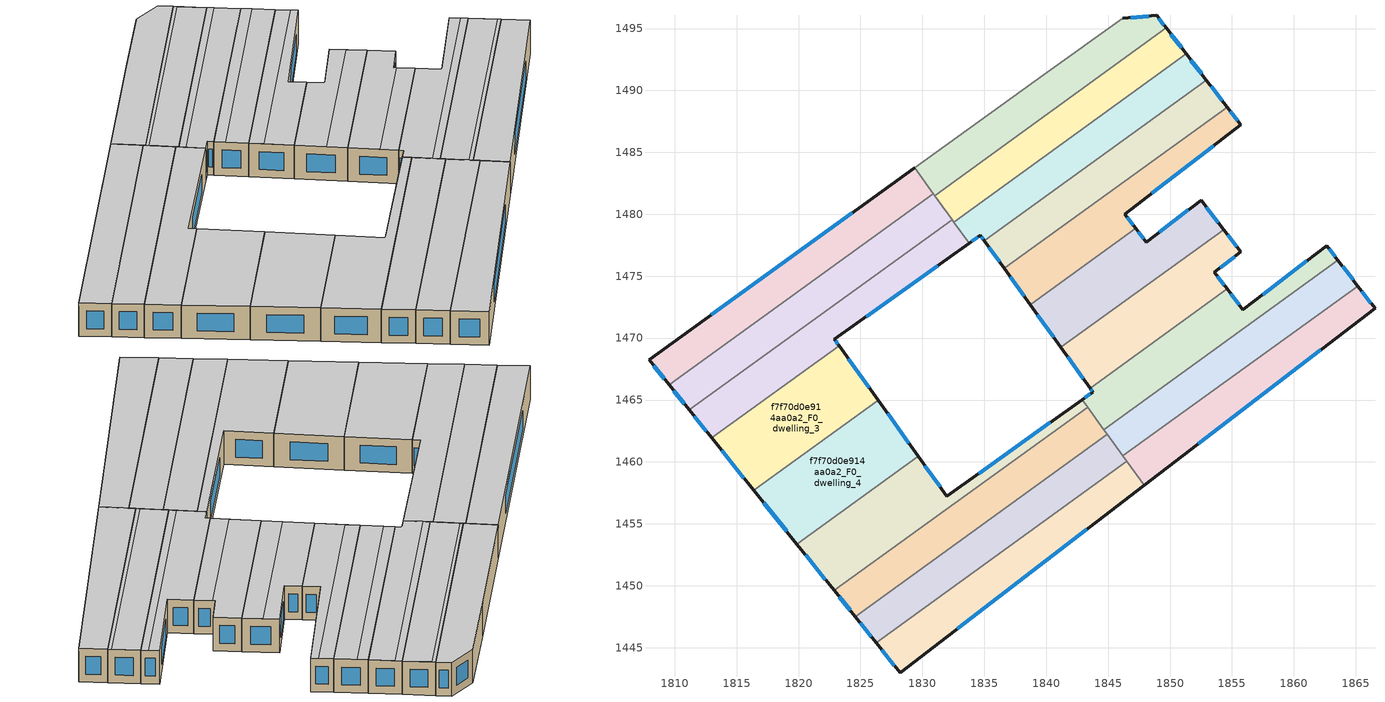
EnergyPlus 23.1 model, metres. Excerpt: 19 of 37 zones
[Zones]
f7f70d0e914aa0a2_F0_dwelling_0
 floor ground (EU_floor_Construction): 1829.38,1483.74 1830.88,1481.66 1809.54,1466.23 1807.92,1468.25 z0
 wall outside (EU_wall_Construction): 1829.38,1483.74 1807.92,1468.25 1809.54,1466.23 z0:3
 wall to f7f70d0e914aa0a2_F0_dwelling_1 (EU_wall_Construction): 1809.54,1466.23 1830.88,1481.66 z0:3
 wall to f7f70d0e914aa0a2_F0_dwelling_9 (EU_wall_Construction): 1830.88,1481.66 1829.38,1483.74 z0:3
 window (EU_Window_Construction): 1808.3,1467.77 1809.16,1466.7 / 1824.34,1480.1 1812.96,1471.89 z0.7:2.3
 ceiling to f7f70d0e914aa0a2_F1_dwelling_0 (EU_floor_Construction): 1830.88,1481.66 1829.38,1483.74 1807.92,1468.25 1809.54,1466.23 z3
f7f70d0e914aa0a2_F0_dwelling_1
 floor ground (EU_floor_Construction): 1830.88,1481.66 1832.4,1479.56 1811.17,1464.21 1809.54,1466.23 z0
 wall outside (EU_wall_Construction): 1809.54,1466.23 1811.17,1464.21 z0:3
 wall to f7f70d0e914aa0a2_F0_dwelling_2 (EU_wall_Construction): 1811.17,1464.21 1832.4,1479.56 z0:3
 wall to f7f70d0e914aa0a2_F0_dwelling_10 (EU_wall_Construction): 1832.4,1479.56 1830.98,1481.52 z0:3
 wall to f7f70d0e914aa0a2_F0_dwelling_9 (EU_wall_Construction): 1830.98,1481.52 1830.88,1481.66 z0:3
 window (EU_Window_Construction): 1809.92,1465.76 1810.78,1464.68 z0.7:2.3
 ceiling to f7f70d0e914aa0a2_F1_dwelling_1 (EU_floor_Construction): 1832.4,1479.56 1830.88,1481.66 1809.54,1466.23 1811.17,1464.21 z3
f7f70d0e914aa0a2_F0_dwelling_10
 floor ground (EU_floor_Construction): 1849.69,1495.04 1851.31,1492.95 1832.53,1479.37 1830.98,1481.52 z0
 wall outside (EU_wall_Construction): 1851.31,1492.95 1849.69,1495.04 z0:3
 wall to f7f70d0e914aa0a2_F0_dwelling_9 (EU_wall_Construction): 1849.69,1495.04 1830.98,1481.52 z0:3
 wall to f7f70d0e914aa0a2_F0_dwelling_11 (EU_wall_Construction): 1832.53,1479.37 1851.31,1492.95 z0:3
 wall to f7f70d0e914aa0a2_F0_dwelling_2 (EU_wall_Construction): 1832.4,1479.56 1832.53,1479.37 z0:3
 window (EU_Window_Construction): 1850.93,1493.44 1850.07,1494.55 z0.7:2.3
 ceiling to f7f70d0e914aa0a2_F1_dwelling_10 (EU_floor_Construction): 1851.31,1492.95 1849.87,1494.81 1831.16,1481.28 1832.54,1479.37 z3
 ceiling to f7f70d0e914aa0a2_F1_dwelling_9 (EU_floor_Construction): 1849.87,1494.81 1849.69,1495.04 1830.98,1481.52 1831.16,1481.28 z3
f7f70d0e914aa0a2_F0_dwelling_11
 floor ground (EU_floor_Construction): 1851.31,1492.95 1852.93,1490.84 1835,1477.87 1834.69,1478.3 1833.78,1477.65 1832.53,1479.37 z0
 wall outside (EU_wall_Construction): 1833.78,1477.65 1834.69,1478.3 1835,1477.87 / 1852.93,1490.84 1851.31,1492.95 z0:3
 wall to f7f70d0e914aa0a2_F0_dwelling_12 (EU_wall_Construction): 1835,1477.87 1852.93,1490.84 z0:3
 wall to f7f70d0e914aa0a2_F0_dwelling_2 (EU_wall_Construction): 1832.53,1479.37 1833.78,1477.65 z0:3
 window (EU_Window_Construction): 1833.99,1477.81 1834.48,1478.15 / 1852.55,1491.33 1851.69,1492.45 / 1834.76,1478.2 1834.93,1477.97 z0.7:2.3
 ceiling to f7f70d0e914aa0a2_F1_dwelling_11 (EU_floor_Construction): 1852.93,1490.84 1851.67,1492.48 1832.88,1478.9 1833.78,1477.65 1834.69,1478.3 1835,1477.87 z3
 ceiling to f7f70d0e914aa0a2_F1_dwelling_10 (EU_floor_Construction): 1851.67,1492.48 1851.31,1492.95 1832.54,1479.37 1832.88,1478.9 z3
f7f70d0e914aa0a2_F0_dwelling_12
 floor ground (EU_floor_Construction): 1852.93,1490.84 1854.62,1488.65 1836.61,1475.63 1835,1477.87 z0
 wall outside (EU_wall_Construction): 1854.62,1488.65 1852.93,1490.84 / 1835,1477.87 1836.61,1475.63 z0:3
 wall to f7f70d0e914aa0a2_F0_dwelling_13 (EU_wall_Construction): 1836.61,1475.63 1854.62,1488.65 z0:3
 window (EU_Window_Construction): 1854.23,1489.17 1853.33,1490.33 / 1835.38,1477.34 1836.23,1476.15 z0.7:2.3
 ceiling to f7f70d0e914aa0a2_F1_dwelling_12 (EU_floor_Construction): 1854.62,1488.65 1853.5,1490.11 1835.54,1477.12 1836.61,1475.63 z3
 ceiling to f7f70d0e914aa0a2_F1_dwelling_11 (EU_floor_Construction): 1853.5,1490.11 1852.93,1490.84 1835,1477.87 1835.54,1477.12 z3
f7f70d0e914aa0a2_F0_dwelling_13
 floor ground (EU_floor_Construction): 1854.62,1488.65 1855.73,1487.21 1846.34,1480.02 1847.23,1478.85 1838.71,1472.69 1836.61,1475.63 z0
 wall outside (EU_wall_Construction): 1836.61,1475.63 1838.71,1472.69 / 1847.23,1478.85 1846.34,1480.02 1855.73,1487.21 1854.62,1488.65 z0:3
 wall to f7f70d0e914aa0a2_F0_dwelling_14 (EU_wall_Construction): 1838.71,1472.69 1847.23,1478.85 z0:3
 window (EU_Window_Construction): 1837.1,1474.94 1838.22,1473.38 / 1855.47,1487.55 1854.88,1488.31 / 1848.54,1481.71 1853.53,1485.52 / 1847.02,1479.13 1846.55,1479.74 z0.7:2.3
 ceiling to f7f70d0e914aa0a2_F1_dwelling_13 (EU_floor_Construction): 1847.23,1478.85 1846.34,1480.02 1855.73,1487.21 1855.37,1487.68 1837.32,1474.63 1838.71,1472.69 z3
 ceiling to f7f70d0e914aa0a2_F1_dwelling_12 (EU_floor_Construction): 1855.37,1487.68 1854.62,1488.65 1836.61,1475.63 1837.32,1474.63 z3
f7f70d0e914aa0a2_F0_dwelling_14
 floor ground (EU_floor_Construction): 1852.51,1481.14 1854.34,1478.76 1841.18,1469.25 1838.71,1472.69 1847.23,1478.85 1848.08,1477.75 z0
 wall outside (EU_wall_Construction): 1838.71,1472.69 1841.18,1469.25 / 1854.34,1478.76 1852.51,1481.14 1848.08,1477.75 1847.23,1478.85 z0:3
 wall to f7f70d0e914aa0a2_F0_dwelling_15 (EU_wall_Construction): 1841.18,1469.25 1854.34,1478.76 z0:3
 window (EU_Window_Construction): 1839.29,1471.88 1840.6,1470.05 / 1847.88,1478.01 1847.43,1478.59 / 1851.47,1480.35 1849.12,1478.55 / 1853.91,1479.32 1852.94,1480.58 z0.7:2.3
 ceiling to f7f70d0e914aa0a2_F1_dwelling_14 (EU_floor_Construction): 1854.34,1478.76 1853.32,1480.09 1840.21,1470.61 1841.18,1469.25 z3
 ceiling to f7f70d0e914aa0a2_F1_dwelling_13 (EU_floor_Construction): 1848.08,1477.75 1847.23,1478.85 1838.71,1472.69 1840.21,1470.61 1853.32,1480.09 1852.51,1481.14 z3
 ceiling adiabatic (EU_roof_Construction): 1854.34,1478.76 1853.32,1480.09 1840.21,1470.61 1841.18,1469.25 z3
f7f70d0e914aa0a2_F0_dwelling_15
 floor ground (EU_floor_Construction): 1854.34,1478.76 1855.73,1476.97 1853.57,1475.31 1854.61,1473.97 1843.54,1465.96 1841.18,1469.25 z0
 wall outside (EU_wall_Construction): 1841.18,1469.25 1843.54,1465.96 / 1854.61,1473.97 1853.57,1475.31 1855.73,1476.97 1854.34,1478.76 z0:3
 wall to f7f70d0e914aa0a2_F0_dwelling_16 (EU_wall_Construction): 1843.54,1465.96 1854.61,1473.97 z0:3
 window (EU_Window_Construction): 1841.74,1468.47 1842.99,1466.73 / 1855.4,1477.39 1854.67,1478.34 / 1854.07,1475.7 1855.22,1476.58 / 1854.36,1474.28 1853.81,1475 z0.7:2.3
 ceiling to f7f70d0e914aa0a2_F1_dwelling_14 (EU_floor_Construction): 1853.69,1475.15 1853.57,1475.31 1855.73,1476.97 1854.34,1478.76 1841.18,1469.25 1842.67,1467.18 z3
 ceiling to f7f70d0e914aa0a2_F1_dwelling_15 (EU_floor_Construction): 1854.61,1473.97 1853.69,1475.15 1842.67,1467.18 1843.54,1465.96 z3
f7f70d0e914aa0a2_F0_dwelling_16
 floor ground (EU_floor_Construction): 1862.64,1477.48 1863.56,1476.28 1844.66,1462.61 1842.91,1465.02 1843.77,1465.63 1843.54,1465.96 1854.61,1473.97 1855.89,1472.31 z0
 wall outside (EU_wall_Construction): 1843.54,1465.96 1843.77,1465.63 1842.91,1465.02 / 1863.56,1476.28 1862.64,1477.48 1855.89,1472.31 1854.61,1473.97 z0:3
 wall to f7f70d0e914aa0a2_F0_dwelling_17 (EU_wall_Construction): 1844.66,1462.61 1863.56,1476.28 z0:3
 wall to f7f70d0e914aa0a2_F0_dwelling_6 (EU_wall_Construction): 1843.35,1464.42 1844.66,1462.61 z0:3
 wall to f7f70d0e914aa0a2_F0_dwelling_5 (EU_wall_Construction): 1842.91,1465.02 1843.35,1464.42 z0:3
 window (EU_Window_Construction): 1843.57,1465.49 1843.11,1465.17 / 1843.59,1465.88 1843.72,1465.71 / 1855.59,1472.7 1854.91,1473.58 / 1861.06,1476.26 1857.48,1473.52 / 1863.35,1476.56 1862.86,1477.2 z0.7:2.3
 ceiling to f7f70d0e914aa0a2_F1_dwelling_16 (EU_floor_Construction): 1863.56,1476.28 1863.21,1476.74 1844.32,1463.08 1844.66,1462.61 z3
 ceiling to f7f70d0e914aa0a2_F1_dwelling_15 (EU_floor_Construction): 1855.89,1472.31 1854.61,1473.97 1843.54,1465.96 1843.77,1465.63 1842.91,1465.02 1844.32,1463.08 1863.21,1476.74 1862.64,1477.48 z3
f7f70d0e914aa0a2_F0_dwelling_17
 floor ground (EU_floor_Construction): 1863.56,1476.28 1865.16,1474.21 1846.19,1460.49 1844.66,1462.61 z0
 wall outside (EU_wall_Construction): 1865.16,1474.21 1863.56,1476.28 z0:3
 wall to f7f70d0e914aa0a2_F0_dwelling_18 (EU_wall_Construction): 1846.19,1460.49 1865.16,1474.21 z0:3
 wall to f7f70d0e914aa0a2_F0_dwelling_7 (EU_wall_Construction): 1844.93,1462.24 1846.19,1460.49 z0:3
 wall to f7f70d0e914aa0a2_F0_dwelling_6 (EU_wall_Construction): 1844.66,1462.61 1844.93,1462.24 z0:3
 window (EU_Window_Construction): 1864.79,1474.69 1863.94,1475.79 z0.7:2.3
 ceiling to f7f70d0e914aa0a2_F1_dwelling_17 (EU_floor_Construction): 1865.16,1474.21 1864.98,1474.44 1846.02,1460.72 1846.19,1460.49 z3
 ceiling to f7f70d0e914aa0a2_F1_dwelling_16 (EU_floor_Construction): 1864.98,1474.44 1863.56,1476.28 1844.66,1462.61 1846.02,1460.72 z3
f7f70d0e914aa0a2_F0_dwelling_18
 floor ground (EU_floor_Construction): 1865.16,1474.21 1866.56,1472.4 1847.91,1458.11 1846.19,1460.49 z0
 wall outside (EU_wall_Construction): 1847.91,1458.11 1866.56,1472.4 1865.16,1474.21 z0:3
 wall to f7f70d0e914aa0a2_F0_dwelling_8 (EU_wall_Construction): 1846.52,1460.04 1847.91,1458.11 z0:3
 wall to f7f70d0e914aa0a2_F0_dwelling_7 (EU_wall_Construction): 1846.19,1460.49 1846.52,1460.04 z0:3
 window (EU_Window_Construction): 1866.23,1472.82 1865.49,1473.78 / 1852.29,1461.46 1862.18,1469.04 z0.7:2.3
 ceiling to f7f70d0e914aa0a2_F1_dwelling_17 (EU_floor_Construction): 1866.56,1472.4 1865.16,1474.21 1846.19,1460.49 1847.91,1458.11 z3
f7f70d0e914aa0a2_F0_dwelling_2
 floor ground (EU_floor_Construction): 1832.4,1479.56 1833.78,1477.65 1822.9,1469.9 1823.28,1469.38 1812.99,1461.94 1811.17,1464.21 z0
 wall outside (EU_wall_Construction): 1823.28,1469.38 1822.9,1469.9 1833.78,1477.65 / 1811.17,1464.21 1812.99,1461.94 z0:3
 wall to f7f70d0e914aa0a2_F0_dwelling_3 (EU_wall_Construction): 1812.99,1461.94 1823.28,1469.38 z0:3
 window (EU_Window_Construction): 1825.45,1471.72 1831.22,1475.83 / 1823.19,1469.5 1822.99,1469.78 / 1811.59,1463.67 1812.56,1462.47 z0.7:2.3
 ceiling to f7f70d0e914aa0a2_F1_dwelling_2 (EU_floor_Construction): 1823.28,1469.38 1822.9,1469.9 1833.78,1477.65 1832.4,1479.56 1811.17,1464.21 1812.99,1461.94 z3
f7f70d0e914aa0a2_F0_dwelling_3
 floor ground (EU_floor_Construction): 1823.28,1469.38 1826.43,1464.97 1816.39,1457.71 1812.99,1461.94 z0
 wall outside (EU_wall_Construction): 1812.99,1461.94 1816.39,1457.71 / 1826.43,1464.97 1823.28,1469.38 z0:3
 wall to f7f70d0e914aa0a2_F0_dwelling_4 (EU_wall_Construction): 1816.39,1457.71 1826.43,1464.97 z0:3
 window (EU_Window_Construction): 1813.79,1460.94 1815.59,1458.7 / 1825.69,1466.01 1824.02,1468.34 z0.7:2.3
 ceiling to f7f70d0e914aa0a2_F1_dwelling_3 (EU_floor_Construction): 1826.43,1464.97 1823.28,1469.38 1812.99,1461.94 1816.39,1457.71 z3
f7f70d0e914aa0a2_F0_dwelling_4
 floor ground (EU_floor_Construction): 1826.43,1464.97 1829.67,1460.46 1819.87,1453.37 1816.39,1457.71 z0
 wall outside (EU_wall_Construction): 1816.39,1457.71 1819.87,1453.37 / 1829.67,1460.46 1826.43,1464.97 z0:3
 wall to f7f70d0e914aa0a2_F0_dwelling_5 (EU_wall_Construction): 1819.87,1453.37 1829.67,1460.46 z0:3
 window (EU_Window_Construction): 1817.2,1456.69 1819.05,1454.39 / 1828.91,1461.52 1827.19,1463.91 z0.7:2.3
 ceiling to f7f70d0e914aa0a2_F1_dwelling_4 (EU_floor_Construction): 1829.67,1460.46 1826.43,1464.97 1816.39,1457.71 1819.87,1453.37 z3
f7f70d0e914aa0a2_F0_dwelling_5
 floor ground (EU_floor_Construction): 1842.91,1465.02 1843.35,1464.42 1822.88,1449.62 1819.87,1453.37 1829.67,1460.46 1831.98,1457.23 z0
 wall outside (EU_wall_Construction): 1842.91,1465.02 1831.98,1457.23 1829.67,1460.46 / 1819.87,1453.37 1822.88,1449.62 z0:3
 wall to f7f70d0e914aa0a2_F0_dwelling_6 (EU_wall_Construction): 1822.88,1449.62 1843.35,1464.42 z0:3
 window (EU_Window_Construction): 1840.35,1463.19 1834.55,1459.06 / 1820.58,1452.49 1822.17,1450.5 / 1831.44,1457.99 1830.21,1459.7 z0.7:2.3
 ceiling to f7f70d0e914aa0a2_F1_dwelling_5 (EU_floor_Construction): 1831.98,1457.23 1829.67,1460.46 1819.87,1453.37 1822.88,1449.62 1843.35,1464.42 1842.91,1465.02 z3
f7f70d0e914aa0a2_F0_dwelling_6
 floor ground (EU_floor_Construction): 1843.35,1464.42 1844.93,1462.24 1824.57,1447.51 1822.88,1449.62 z0
 wall outside (EU_wall_Construction): 1822.88,1449.62 1824.57,1447.51 z0:3
 wall to f7f70d0e914aa0a2_F0_dwelling_7 (EU_wall_Construction): 1824.57,1447.51 1844.93,1462.24 z0:3
 window (EU_Window_Construction): 1823.28,1449.13 1824.17,1448.01 z0.7:2.3
 ceiling to f7f70d0e914aa0a2_F1_dwelling_6 (EU_floor_Construction): 1844.93,1462.24 1843.35,1464.42 1822.88,1449.62 1824.57,1447.51 z3
f7f70d0e914aa0a2_F0_dwelling_7
 floor ground (EU_floor_Construction): 1844.93,1462.24 1846.52,1460.04 1826.27,1445.39 1824.57,1447.51 z0
 wall outside (EU_wall_Construction): 1824.57,1447.51 1826.27,1445.39 z0:3
 wall to f7f70d0e914aa0a2_F0_dwelling_8 (EU_wall_Construction): 1826.27,1445.39 1846.52,1460.04 z0:3
 window (EU_Window_Construction): 1824.97,1447.02 1825.87,1445.89 z0.7:2.3
 ceiling to f7f70d0e914aa0a2_F1_dwelling_7 (EU_floor_Construction): 1846.52,1460.04 1844.93,1462.24 1824.57,1447.51 1826.27,1445.39 z3
f7f70d0e914aa0a2_F0_dwelling_8
 floor ground (EU_floor_Construction): 1846.52,1460.04 1847.91,1458.11 1828.2,1442.99 1826.27,1445.39 z0
 wall outside (EU_wall_Construction): 1826.27,1445.39 1828.2,1442.99 1847.91,1458.11 z0:3
 window (EU_Window_Construction): 1832.83,1446.54 1843.29,1454.56 / 1826.72,1444.83 1827.75,1443.56 z0.7:2.3
 ceiling to f7f70d0e914aa0a2_F1_dwelling_8 (EU_floor_Construction): 1847.91,1458.11 1846.52,1460.04 1826.27,1445.39 1828.2,1442.99 z3
f7f70d0e914aa0a2_F0_dwelling_9
 floor ground (EU_floor_Construction): 1848.91,1496.05 1849.69,1495.04 1830.98,1481.52 1831.82,1480.36 1829.38,1483.74 1839.82,1491.29 1846.18,1495.82 z0
 wall outside (EU_wall_Construction): 1849.69,1495.04 1848.91,1496.05 1846.18,1495.82 z0:3
 wall adiabatic (EU_wall_Construction): 1846.18,1495.82 1839.82,1491.29 1829.38,1483.74 / 1830.98,1481.52 1831.82,1480.36 1830.99,1481.52 z0:3
 window (EU_Window_Construction): 1848.27,1496 1846.82,1495.88 / 1849.51,1495.28 1849.1,1495.82 z0.7:2.3
 ceiling to f7f70d0e914aa0a2_F1_dwelling_9 (EU_floor_Construction): 1849.69,1495.04 1848.91,1496.05 1846.18,1495.82 1839.82,1491.29 1829.38,1483.74 1831.16,1481.28 1830.98,1481.52 z3
[Building]
EU S2 Campaign: North Axis=0; Terrain=City; Solar Distribution=FullExterior
[Site:Location]
Budapest.Ferenc.Liszt.Intl.AP: Latitude=47.437; Longitude=19.256; Time Zone=1; Elevation=185
[SizingPeriod:WeatherFileDays]
AnnualSizingPeriod: Begin Month=1; Begin Day of Month=1; End Month=12; End Day of Month=31; Day of Week for Start Day=Monday; Use Weather File Daylight Saving Period=No; Use Weather File Rain and Snow Indicators=No
[MATERIAL]
EU_InternalMass_Material: Roughness=MediumRough; Thickness=0.1; Conductivity=1; Density=1800; Specific Heat=900; Thermal Absorptance=0.9; Solar Absorptance=0.7; Visible Absorptance=0.7
[MATERIAL:NOMASS] Roughness=MediumRough; Thermal Absorptance=0.9; Solar Absorptance=0.7; Visible Absorptance=0.7
Name | Thermal Resistance
EU_wall_NoMass | 0.832559
EU_roof_NoMass | 1.39638
EU_floor_NoMass | 0.872794
[WINDOWMATERIAL:SIMPLEGLAZINGSYSTEM]
EU_Window_SimpleGlazing: UFactor=2.79869; Solar Heat Gain Coefficient=0.75; Visible Transmittance=0.75
[CONSTRUCTION]
EU_wall_Construction: EU_wall_NoMass
EU_roof_Construction: EU_roof_NoMass
EU_floor_Construction: EU_floor_NoMass
EU_Window_Construction: EU_Window_SimpleGlazing
EU_InternalMass_Construction: EU_InternalMass_Material
[ZONE] Type=1; Multiplier=1; Ceiling Height=autocalculate; Floor Area=autocalculate; Part of Total Floor Area=Yes
Name | Volume
f7f70d0e914aa0a2_F0_dwelling_0 | 203.998
f7f70d0e914aa0a2_F0_dwelling_1 | 204.056
f7f70d0e914aa0a2_F0_dwelling_10 | 183.604
f7f70d0e914aa0a2_F0_dwelling_11 | 183.593
f7f70d0e914aa0a2_F0_dwelling_12 | 183.606
f7f70d0e914aa0a2_F0_dwelling_13 | 183.646
f7f70d0e914aa0a2_F0_dwelling_14 | 183.615
f7f70d0e914aa0a2_F0_dwelling_15 | 183.591
f7f70d0e914aa0a2_F0_dwelling_16; f7f70d0e914aa0a2_F0_dwelling_18 | 183.649
f7f70d0e914aa0a2_F0_dwelling_17 | 183.575
f7f70d0e914aa0a2_F0_dwelling_2 | 204.01
f7f70d0e914aa0a2_F0_dwelling_3 | 204
f7f70d0e914aa0a2_F0_dwelling_4 | 204.047
f7f70d0e914aa0a2_F0_dwelling_5 | 204.029
f7f70d0e914aa0a2_F0_dwelling_6 | 203.956
f7f70d0e914aa0a2_F0_dwelling_7 | 204.058
f7f70d0e914aa0a2_F0_dwelling_8 | 203.996
f7f70d0e914aa0a2_F0_dwelling_9 | 183.657
[INTERNALMASS] Construction=EU_InternalMass_Construction
Name | Zone or ZoneList | Surface Area
f7f70d0e914aa0a2_F0_dwelling_0_EU_InternalMass | f7f70d0e914aa0a2_F0_dwelling_0 | 67.9994
f7f70d0e914aa0a2_F0_dwelling_1_EU_InternalMass | f7f70d0e914aa0a2_F0_dwelling_1 | 68.0187
f7f70d0e914aa0a2_F0_dwelling_2_EU_InternalMass | f7f70d0e914aa0a2_F0_dwelling_2 | 68.0033
f7f70d0e914aa0a2_F0_dwelling_3_EU_InternalMass | f7f70d0e914aa0a2_F0_dwelling_3 | 67.9999
f7f70d0e914aa0a2_F0_dwelling_4_EU_InternalMass | f7f70d0e914aa0a2_F0_dwelling_4 | 68.0154
f7f70d0e914aa0a2_F0_dwelling_5_EU_InternalMass | f7f70d0e914aa0a2_F0_dwelling_5 | 68.0096
f7f70d0e914aa0a2_F0_dwelling_6_EU_InternalMass | f7f70d0e914aa0a2_F0_dwelling_6 | 67.9853
f7f70d0e914aa0a2_F0_dwelling_7_EU_InternalMass | f7f70d0e914aa0a2_F0_dwelling_7 | 68.0196
f7f70d0e914aa0a2_F0_dwelling_8_EU_InternalMass | f7f70d0e914aa0a2_F0_dwelling_8 | 67.9986
f7f70d0e914aa0a2_F0_dwelling_9_EU_InternalMass | f7f70d0e914aa0a2_F0_dwelling_9 | 61.2206
f7f70d0e914aa0a2_F0_dwelling_10_EU_InternalMass | f7f70d0e914aa0a2_F0_dwelling_10 | 61.2012
f7f70d0e914aa0a2_F0_dwelling_11_EU_InternalMass | f7f70d0e914aa0a2_F0_dwelling_11 | 61.198
f7f70d0e914aa0a2_F0_dwelling_12_EU_InternalMass | f7f70d0e914aa0a2_F0_dwelling_12 | 61.2021
f7f70d0e914aa0a2_F0_dwelling_13_EU_InternalMass | f7f70d0e914aa0a2_F0_dwelling_13 | 61.2152
f7f70d0e914aa0a2_F0_dwelling_14_EU_InternalMass | f7f70d0e914aa0a2_F0_dwelling_14 | 61.2046
f7f70d0e914aa0a2_F0_dwelling_15_EU_InternalMass | f7f70d0e914aa0a2_F0_dwelling_15 | 61.1969
f7f70d0e914aa0a2_F0_dwelling_16_EU_InternalMass | f7f70d0e914aa0a2_F0_dwelling_16 | 61.2165
f7f70d0e914aa0a2_F0_dwelling_17_EU_InternalMass | f7f70d0e914aa0a2_F0_dwelling_17 | 61.1915
f7f70d0e914aa0a2_F0_dwelling_18_EU_InternalMass | f7f70d0e914aa0a2_F0_dwelling_18 | 61.2163
[OTHEREQUIPMENT] Fuel Type=Electricity; Design Level Calculation Method=Watts/Area; Power per Zone Floor Area=1; Fraction Latent=0; Fraction Radiant=0; Fraction Lost=0; Carbon Dioxide Generation Rate=0; EndUse Subcategory=EU_Step8_InternalGains
Name | Zone or ZoneList or Space or SpaceList | Schedule
EU_Step8_InternalGain_f7f70d0e914aa0a2_F0_dwelling_0_f000 | f7f70d0e914aa0a2_F0_dwelling_0 | EU_Step8_GainSchedule_f7f70d0e914aa0a2_F0_dwelling_0_f000
EU_Step8_InternalGain_f7f70d0e914aa0a2_F0_dwelling_1_f000 | f7f70d0e914aa0a2_F0_dwelling_1 | EU_Step8_GainSchedule_f7f70d0e914aa0a2_F0_dwelling_1_f000
EU_Step8_InternalGain_f7f70d0e914aa0a2_F0_dwelling_2_f000 | f7f70d0e914aa0a2_F0_dwelling_2 | EU_Step8_GainSchedule_f7f70d0e914aa0a2_F0_dwelling_2_f000
EU_Step8_InternalGain_f7f70d0e914aa0a2_F0_dwelling_3_f000 | f7f70d0e914aa0a2_F0_dwelling_3 | EU_Step8_GainSchedule_f7f70d0e914aa0a2_F0_dwelling_3_f000
EU_Step8_InternalGain_f7f70d0e914aa0a2_F0_dwelling_4_f000 | f7f70d0e914aa0a2_F0_dwelling_4 | EU_Step8_GainSchedule_f7f70d0e914aa0a2_F0_dwelling_4_f000
EU_Step8_InternalGain_f7f70d0e914aa0a2_F0_dwelling_5_f000 | f7f70d0e914aa0a2_F0_dwelling_5 | EU_Step8_GainSchedule_f7f70d0e914aa0a2_F0_dwelling_5_f000
EU_Step8_InternalGain_f7f70d0e914aa0a2_F0_dwelling_6_f000 | f7f70d0e914aa0a2_F0_dwelling_6 | EU_Step8_GainSchedule_f7f70d0e914aa0a2_F0_dwelling_6_f000
EU_Step8_InternalGain_f7f70d0e914aa0a2_F0_dwelling_7_f000 | f7f70d0e914aa0a2_F0_dwelling_7 | EU_Step8_GainSchedule_f7f70d0e914aa0a2_F0_dwelling_7_f000
EU_Step8_InternalGain_f7f70d0e914aa0a2_F0_dwelling_8_f000 | f7f70d0e914aa0a2_F0_dwelling_8 | EU_Step8_GainSchedule_f7f70d0e914aa0a2_F0_dwelling_8_f000
EU_Step8_InternalGain_f7f70d0e914aa0a2_F0_dwelling_9_f000 | f7f70d0e914aa0a2_F0_dwelling_9 | EU_Step8_GainSchedule_f7f70d0e914aa0a2_F0_dwelling_9_f000
EU_Step8_InternalGain_f7f70d0e914aa0a2_F0_dwelling_10_f000 | f7f70d0e914aa0a2_F0_dwelling_10 | EU_Step8_GainSchedule_f7f70d0e914aa0a2_F0_dwelling_10_f000
EU_Step8_InternalGain_f7f70d0e914aa0a2_F0_dwelling_11_f000 | f7f70d0e914aa0a2_F0_dwelling_11 | EU_Step8_GainSchedule_f7f70d0e914aa0a2_F0_dwelling_11_f000
EU_Step8_InternalGain_f7f70d0e914aa0a2_F0_dwelling_12_f000 | f7f70d0e914aa0a2_F0_dwelling_12 | EU_Step8_GainSchedule_f7f70d0e914aa0a2_F0_dwelling_12_f000
EU_Step8_InternalGain_f7f70d0e914aa0a2_F0_dwelling_13_f000 | f7f70d0e914aa0a2_F0_dwelling_13 | EU_Step8_GainSchedule_f7f70d0e914aa0a2_F0_dwelling_13_f000
EU_Step8_InternalGain_f7f70d0e914aa0a2_F0_dwelling_14_f000 | f7f70d0e914aa0a2_F0_dwelling_14 | EU_Step8_GainSchedule_f7f70d0e914aa0a2_F0_dwelling_14_f000
EU_Step8_InternalGain_f7f70d0e914aa0a2_F0_dwelling_15_f000 | f7f70d0e914aa0a2_F0_dwelling_15 | EU_Step8_GainSchedule_f7f70d0e914aa0a2_F0_dwelling_15_f000
EU_Step8_InternalGain_f7f70d0e914aa0a2_F0_dwelling_16_f000 | f7f70d0e914aa0a2_F0_dwelling_16 | EU_Step8_GainSchedule_f7f70d0e914aa0a2_F0_dwelling_16_f000
EU_Step8_InternalGain_f7f70d0e914aa0a2_F0_dwelling_17_f000 | f7f70d0e914aa0a2_F0_dwelling_17 | EU_Step8_GainSchedule_f7f70d0e914aa0a2_F0_dwelling_17_f000
EU_Step8_InternalGain_f7f70d0e914aa0a2_F0_dwelling_18_f000 | f7f70d0e914aa0a2_F0_dwelling_18 | EU_Step8_GainSchedule_f7f70d0e914aa0a2_F0_dwelling_18_f000
[ZONEVENTILATION:DESIGNFLOWRATE] Schedule=EU_AlwaysOn; Design Flow Rate Calculation Method=AirChanges/Hour; Air Changes per Hour=0.475469; Ventilation Type=Natural; Fan Pressure Rise=0; Fan Total Efficiency=1; Constant Term Coefficient=1; Temperature Term Coefficient=0; Velocity Term Coefficient=0; Velocity Squared Term Coefficient=0; Minimum Indoor Temperature=-100; Maximum Indoor Temperature=100; Delta Temperature=-100; Minimum Outdoor Temperature=-100; Maximum Outdoor Temperature=100; Maximum Wind Speed=40
Name | Zone or ZoneList or Space or SpaceList
EU_ConstantAir_f7f70d0e914aa0a2_F0_dwelling_0 | f7f70d0e914aa0a2_F0_dwelling_0
EU_ConstantAir_f7f70d0e914aa0a2_F0_dwelling_1 | f7f70d0e914aa0a2_F0_dwelling_1
EU_ConstantAir_f7f70d0e914aa0a2_F0_dwelling_2 | f7f70d0e914aa0a2_F0_dwelling_2
EU_ConstantAir_f7f70d0e914aa0a2_F0_dwelling_3 | f7f70d0e914aa0a2_F0_dwelling_3
EU_ConstantAir_f7f70d0e914aa0a2_F0_dwelling_4 | f7f70d0e914aa0a2_F0_dwelling_4
EU_ConstantAir_f7f70d0e914aa0a2_F0_dwelling_5 | f7f70d0e914aa0a2_F0_dwelling_5
EU_ConstantAir_f7f70d0e914aa0a2_F0_dwelling_6 | f7f70d0e914aa0a2_F0_dwelling_6
EU_ConstantAir_f7f70d0e914aa0a2_F0_dwelling_7 | f7f70d0e914aa0a2_F0_dwelling_7
EU_ConstantAir_f7f70d0e914aa0a2_F0_dwelling_8 | f7f70d0e914aa0a2_F0_dwelling_8
EU_ConstantAir_f7f70d0e914aa0a2_F0_dwelling_9 | f7f70d0e914aa0a2_F0_dwelling_9
EU_ConstantAir_f7f70d0e914aa0a2_F0_dwelling_10 | f7f70d0e914aa0a2_F0_dwelling_10
EU_ConstantAir_f7f70d0e914aa0a2_F0_dwelling_11 | f7f70d0e914aa0a2_F0_dwelling_11
EU_ConstantAir_f7f70d0e914aa0a2_F0_dwelling_12 | f7f70d0e914aa0a2_F0_dwelling_12
EU_ConstantAir_f7f70d0e914aa0a2_F0_dwelling_13 | f7f70d0e914aa0a2_F0_dwelling_13
EU_ConstantAir_f7f70d0e914aa0a2_F0_dwelling_14 | f7f70d0e914aa0a2_F0_dwelling_14
EU_ConstantAir_f7f70d0e914aa0a2_F0_dwelling_15 | f7f70d0e914aa0a2_F0_dwelling_15
EU_ConstantAir_f7f70d0e914aa0a2_F0_dwelling_16 | f7f70d0e914aa0a2_F0_dwelling_16
EU_ConstantAir_f7f70d0e914aa0a2_F0_dwelling_17 | f7f70d0e914aa0a2_F0_dwelling_17
EU_ConstantAir_f7f70d0e914aa0a2_F0_dwelling_18 | f7f70d0e914aa0a2_F0_dwelling_18
[HVACTEMPLATE:THERMOSTAT] Constant Heating Setpoint=20; Constant Cooling Setpoint=50
EU_HeatOnly_f7f70d0e914aa0a2_F0_dwelling_0; EU_HeatOnly_f7f70d0e914aa0a2_F0_dwelling_1; EU_HeatOnly_f7f70d0e914aa0a2_F0_dwelling_2; EU_HeatOnly_f7f70d0e914aa0a2_F0_dwelling_3; EU_HeatOnly_f7f70d0e914aa0a2_F0_dwelling_4; EU_HeatOnly_f7f70d0e914aa0a2_F0_dwelling_5; EU_HeatOnly_f7f70d0e914aa0a2_F0_dwelling_6; EU_HeatOnly_f7f70d0e914aa0a2_F0_dwelling_7; EU_HeatOnly_f7f70d0e914aa0a2_F0_dwelling_8; EU_HeatOnly_f7f70d0e914aa0a2_F0_dwelling_9; EU_HeatOnly_f7f70d0e914aa0a2_F0_dwelling_10; EU_HeatOnly_f7f70d0e914aa0a2_F0_dwelling_11; EU_HeatOnly_f7f70d0e914aa0a2_F0_dwelling_12; EU_HeatOnly_f7f70d0e914aa0a2_F0_dwelling_13; EU_HeatOnly_f7f70d0e914aa0a2_F0_dwelling_14; EU_HeatOnly_f7f70d0e914aa0a2_F0_dwelling_15; EU_HeatOnly_f7f70d0e914aa0a2_F0_dwelling_16; EU_HeatOnly_f7f70d0e914aa0a2_F0_dwelling_17; EU_HeatOnly_f7f70d0e914aa0a2_F0_dwelling_18; EU_HeatOnly_f7f70d0e914aa0a2_F1_dwelling_0; EU_HeatOnly_f7f70d0e914aa0a2_F1_dwelling_1; EU_HeatOnly_f7f70d0e914aa0a2_F1_dwelling_2; EU_HeatOnly_f7f70d0e914aa0a2_F1_dwelling_3; EU_HeatOnly_f7f70d0e914aa0a2_F1_dwelling_4; EU_HeatOnly_f7f70d0e914aa0a2_F1_dwelling_5; EU_HeatOnly_f7f70d0e914aa0a2_F1_dwelling_6; EU_HeatOnly_f7f70d0e914aa0a2_F1_dwelling_7; EU_HeatOnly_f7f70d0e914aa0a2_F1_dwelling_8; EU_HeatOnly_f7f70d0e914aa0a2_F1_dwelling_9; EU_HeatOnly_f7f70d0e914aa0a2_F1_dwelling_10; EU_HeatOnly_f7f70d0e914aa0a2_F1_dwelling_11; EU_HeatOnly_f7f70d0e914aa0a2_F1_dwelling_12; EU_HeatOnly_f7f70d0e914aa0a2_F1_dwelling_13; EU_HeatOnly_f7f70d0e914aa0a2_F1_dwelling_14; EU_HeatOnly_f7f70d0e914aa0a2_F1_dwelling_15; EU_HeatOnly_f7f70d0e914aa0a2_F1_dwelling_16; EU_HeatOnly_f7f70d0e914aa0a2_F1_dwelling_17
[HVACTEMPLATE:ZONE:IDEALLOADSAIRSYSTEM] System Availability Schedule=EU_AlwaysOn; Maximum Heating Supply Air Temperature=50; Minimum Cooling Supply Air Temperature=13; Maximum Heating Supply Air Humidity Ratio=0.0156; Minimum Cooling Supply Air Humidity Ratio=0.0077; Heating Limit=NoLimit; Cooling Limit=NoLimit; Heating Availability Schedule=EU_AlwaysOn; Cooling Availability Schedule=EU_CoolingOff; Dehumidification Control Type=ConstantSensibleHeatRatio; Cooling Sensible Heat Ratio=0.7; Dehumidification Setpoint=60; Humidification Control Type=None; Humidification Setpoint=30; Outdoor Air Method=None; Outdoor Air Flow Rate per Person=0.00944; Outdoor Air Flow Rate per Zone Floor Area=0; Outdoor Air Flow Rate per Zone=0; Demand Controlled Ventilation Type=None; Outdoor Air Economizer Type=NoEconomizer; Heat Recovery Type=None; Sensible Heat Recovery Effectiveness=0.7; Latent Heat Recovery Effectiveness=0.65
Name | Template Thermostat
f7f70d0e914aa0a2_F0_dwelling_0 | EU_HeatOnly_f7f70d0e914aa0a2_F0_dwelling_0
f7f70d0e914aa0a2_F0_dwelling_1 | EU_HeatOnly_f7f70d0e914aa0a2_F0_dwelling_1
f7f70d0e914aa0a2_F0_dwelling_2 | EU_HeatOnly_f7f70d0e914aa0a2_F0_dwelling_2
f7f70d0e914aa0a2_F0_dwelling_3 | EU_HeatOnly_f7f70d0e914aa0a2_F0_dwelling_3
f7f70d0e914aa0a2_F0_dwelling_4 | EU_HeatOnly_f7f70d0e914aa0a2_F0_dwelling_4
f7f70d0e914aa0a2_F0_dwelling_5 | EU_HeatOnly_f7f70d0e914aa0a2_F0_dwelling_5
f7f70d0e914aa0a2_F0_dwelling_6 | EU_HeatOnly_f7f70d0e914aa0a2_F0_dwelling_6
f7f70d0e914aa0a2_F0_dwelling_7 | EU_HeatOnly_f7f70d0e914aa0a2_F0_dwelling_7
f7f70d0e914aa0a2_F0_dwelling_8 | EU_HeatOnly_f7f70d0e914aa0a2_F0_dwelling_8
f7f70d0e914aa0a2_F0_dwelling_9 | EU_HeatOnly_f7f70d0e914aa0a2_F0_dwelling_9
f7f70d0e914aa0a2_F0_dwelling_10 | EU_HeatOnly_f7f70d0e914aa0a2_F0_dwelling_10
f7f70d0e914aa0a2_F0_dwelling_11 | EU_HeatOnly_f7f70d0e914aa0a2_F0_dwelling_11
f7f70d0e914aa0a2_F0_dwelling_12 | EU_HeatOnly_f7f70d0e914aa0a2_F0_dwelling_12
f7f70d0e914aa0a2_F0_dwelling_13 | EU_HeatOnly_f7f70d0e914aa0a2_F0_dwelling_13
f7f70d0e914aa0a2_F0_dwelling_14 | EU_HeatOnly_f7f70d0e914aa0a2_F0_dwelling_14
f7f70d0e914aa0a2_F0_dwelling_15 | EU_HeatOnly_f7f70d0e914aa0a2_F0_dwelling_15
f7f70d0e914aa0a2_F0_dwelling_16 | EU_HeatOnly_f7f70d0e914aa0a2_F0_dwelling_16
f7f70d0e914aa0a2_F0_dwelling_17 | EU_HeatOnly_f7f70d0e914aa0a2_F0_dwelling_17
f7f70d0e914aa0a2_F0_dwelling_18 | EU_HeatOnly_f7f70d0e914aa0a2_F0_dwelling_18
[SIZING:ZONE] Zone Cooling Design Supply Air Temperature Input Method=SupplyAirTemperature; Zone Cooling Design Supply Air Temperature=13; Zone Heating Design Supply Air Temperature Input Method=SupplyAirTemperature; Zone Heating Design Supply Air Temperature=50; Zone Cooling Design Supply Air Humidity Ratio=0.008; Zone Heating Design Supply Air Humidity Ratio=0.008; Cooling Design Air Flow Method=DesignDay; Cooling Design Air Flow Rate=0; Cooling Minimum Air Flow per Zone Floor Area=0.000762; Cooling Minimum Air Flow=0; Cooling Minimum Air Flow Fraction=0.2; Heating Design Air Flow Method=DesignDay; Heating Design Air Flow Rate=0; Heating Maximum Air Flow per Zone Floor Area=0.002032; Heating Maximum Air Flow=0.141576; Heating Maximum Air Flow Fraction=0.3; Account for Dedicated Outdoor Air System=No; Dedicated Outdoor Air System Control Strategy=NeutralSupplyAir; Dedicated Outdoor Air Low Setpoint Temperature for Design=autosize; Dedicated Outdoor Air High Setpoint Temperature for Design=autosize; Zone Load Sizing Method=Sensible Load Only No Latent Load; Zone Latent Cooling Design Supply Air Humidity Ratio Input Method=HumidityRatioDifference; Zone Cooling Design Supply Air Humidity Ratio Difference=0.005; Zone Latent Heating Design Supply Air Humidity Ratio Input Method=HumidityRatioDifference; Zone Humidification Design Supply Air Humidity Ratio Difference=0.005
f7f70d0e914aa0a2_F0_dwelling_0; f7f70d0e914aa0a2_F0_dwelling_1; f7f70d0e914aa0a2_F0_dwelling_2; f7f70d0e914aa0a2_F0_dwelling_3; f7f70d0e914aa0a2_F0_dwelling_4; f7f70d0e914aa0a2_F0_dwelling_5; f7f70d0e914aa0a2_F0_dwelling_6; f7f70d0e914aa0a2_F0_dwelling_7; f7f70d0e914aa0a2_F0_dwelling_8; f7f70d0e914aa0a2_F0_dwelling_9; f7f70d0e914aa0a2_F0_dwelling_10; f7f70d0e914aa0a2_F0_dwelling_11; f7f70d0e914aa0a2_F0_dwelling_12; f7f70d0e914aa0a2_F0_dwelling_13; f7f70d0e914aa0a2_F0_dwelling_14; f7f70d0e914aa0a2_F0_dwelling_15; f7f70d0e914aa0a2_F0_dwelling_16; f7f70d0e914aa0a2_F0_dwelling_17; f7f70d0e914aa0a2_F0_dwelling_18
[SCHEDULE:CONSTANT]
Name | Hourly Value
EU_AlwaysOn | 1
EU_CoolingOff | 0
[SCHEDULE:FILE] Column Number=1; Rows to Skip at Top=0; Number of Hours of Data=8760; Column Separator=Comma; Interpolate to Timestep=No; Minutes per Item=60; Adjust Schedule for Daylight Savings=Yes
Name | File
EU_Step8_GainSchedule_f7f70d0e914aa0a2_F0_dwelling_0_f000 | ../../schedules/f7f70d0e914aa0a2/f7f70d0e914aa0a2_F0_dwelling_0_f000_gain.csv
EU_Step8_GainSchedule_f7f70d0e914aa0a2_F0_dwelling_1_f000 | ../../schedules/f7f70d0e914aa0a2/f7f70d0e914aa0a2_F0_dwelling_1_f000_gain.csv
EU_Step8_GainSchedule_f7f70d0e914aa0a2_F0_dwelling_2_f000 | ../../schedules/f7f70d0e914aa0a2/f7f70d0e914aa0a2_F0_dwelling_2_f000_gain.csv
EU_Step8_GainSchedule_f7f70d0e914aa0a2_F0_dwelling_3_f000 | ../../schedules/f7f70d0e914aa0a2/f7f70d0e914aa0a2_F0_dwelling_3_f000_gain.csv
EU_Step8_GainSchedule_f7f70d0e914aa0a2_F0_dwelling_4_f000 | ../../schedules/f7f70d0e914aa0a2/f7f70d0e914aa0a2_F0_dwelling_4_f000_gain.csv
EU_Step8_GainSchedule_f7f70d0e914aa0a2_F0_dwelling_5_f000 | ../../schedules/f7f70d0e914aa0a2/f7f70d0e914aa0a2_F0_dwelling_5_f000_gain.csv
EU_Step8_GainSchedule_f7f70d0e914aa0a2_F0_dwelling_6_f000 | ../../schedules/f7f70d0e914aa0a2/f7f70d0e914aa0a2_F0_dwelling_6_f000_gain.csv
EU_Step8_GainSchedule_f7f70d0e914aa0a2_F0_dwelling_7_f000 | ../../schedules/f7f70d0e914aa0a2/f7f70d0e914aa0a2_F0_dwelling_7_f000_gain.csv
EU_Step8_GainSchedule_f7f70d0e914aa0a2_F0_dwelling_8_f000 | ../../schedules/f7f70d0e914aa0a2/f7f70d0e914aa0a2_F0_dwelling_8_f000_gain.csv
EU_Step8_GainSchedule_f7f70d0e914aa0a2_F0_dwelling_9_f000 | ../../schedules/f7f70d0e914aa0a2/f7f70d0e914aa0a2_F0_dwelling_9_f000_gain.csv
EU_Step8_GainSchedule_f7f70d0e914aa0a2_F0_dwelling_10_f000 | ../../schedules/f7f70d0e914aa0a2/f7f70d0e914aa0a2_F0_dwelling_10_f000_gain.csv
EU_Step8_GainSchedule_f7f70d0e914aa0a2_F0_dwelling_11_f000 | ../../schedules/f7f70d0e914aa0a2/f7f70d0e914aa0a2_F0_dwelling_11_f000_gain.csv
EU_Step8_GainSchedule_f7f70d0e914aa0a2_F0_dwelling_12_f000 | ../../schedules/f7f70d0e914aa0a2/f7f70d0e914aa0a2_F0_dwelling_12_f000_gain.csv
EU_Step8_GainSchedule_f7f70d0e914aa0a2_F0_dwelling_13_f000 | ../../schedules/f7f70d0e914aa0a2/f7f70d0e914aa0a2_F0_dwelling_13_f000_gain.csv
EU_Step8_GainSchedule_f7f70d0e914aa0a2_F0_dwelling_14_f000 | ../../schedules/f7f70d0e914aa0a2/f7f70d0e914aa0a2_F0_dwelling_14_f000_gain.csv
EU_Step8_GainSchedule_f7f70d0e914aa0a2_F0_dwelling_15_f000 | ../../schedules/f7f70d0e914aa0a2/f7f70d0e914aa0a2_F0_dwelling_15_f000_gain.csv
EU_Step8_GainSchedule_f7f70d0e914aa0a2_F0_dwelling_16_f000 | ../../schedules/f7f70d0e914aa0a2/f7f70d0e914aa0a2_F0_dwelling_16_f000_gain.csv
EU_Step8_GainSchedule_f7f70d0e914aa0a2_F0_dwelling_17_f000 | ../../schedules/f7f70d0e914aa0a2/f7f70d0e914aa0a2_F0_dwelling_17_f000_gain.csv
EU_Step8_GainSchedule_f7f70d0e914aa0a2_F0_dwelling_18_f000 | ../../schedules/f7f70d0e914aa0a2/f7f70d0e914aa0a2_F0_dwelling_18_f000_gain.csv
